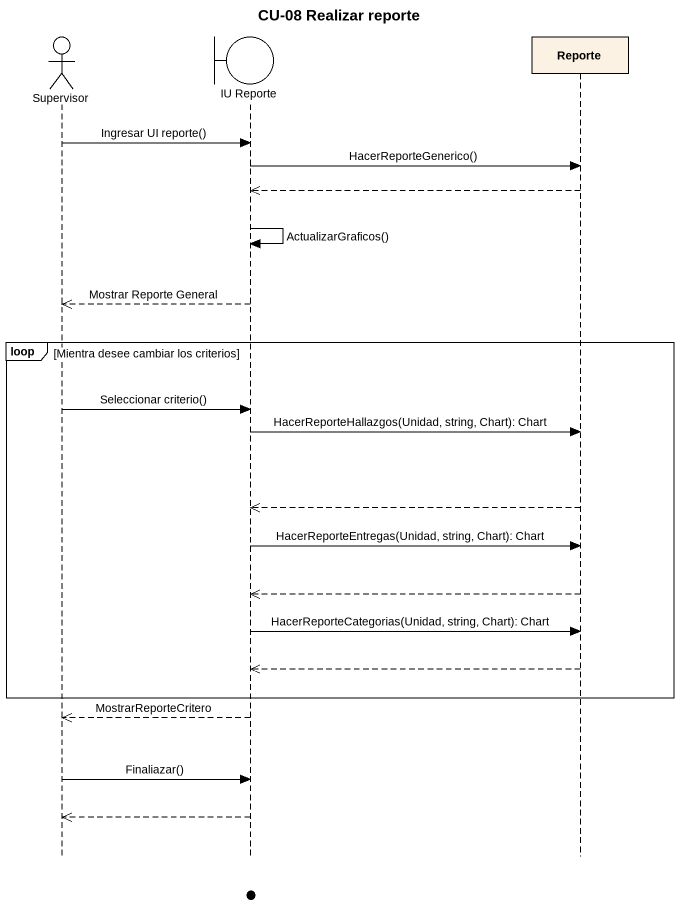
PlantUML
@startuml
title CU-08 Realizar reporte
hide footbox
actor Supervisor
boundary "IU Reporte" as IU_Reporte
participant Reporte

Supervisor -> IU_Reporte : Ingresar UI reporte()
IU_Reporte -> Reporte : HacerReporteGenerico()
Reporte -->> IU_Reporte
IU_Reporte -> IU_Reporte : ActualizarGraficos()
IU_Reporte -->> Supervisor : Mostrar Reporte General
loop Mientra desee cambiar los criterios
  Supervisor -> IU_Reporte : Seleccionar criterio()
  IU_Reporte -> Reporte : HacerReporteHallazgos(Unidad, string, Chart): Chart
  Reporte -->> IU_Reporte
  IU_Reporte -> Reporte : HacerReporteEntregas(Unidad, string, Chart): Chart
  Reporte -->> IU_Reporte
  IU_Reporte -> Reporte : HacerReporteCategorias(Unidad, string, Chart): Chart
  Reporte -->> IU_Reporte
end
IU_Reporte -->> Supervisor : MostrarReporteCritero
Supervisor -> IU_Reporte : Finaliazar()
IU_Reporte -->> Supervisor
@enduml
